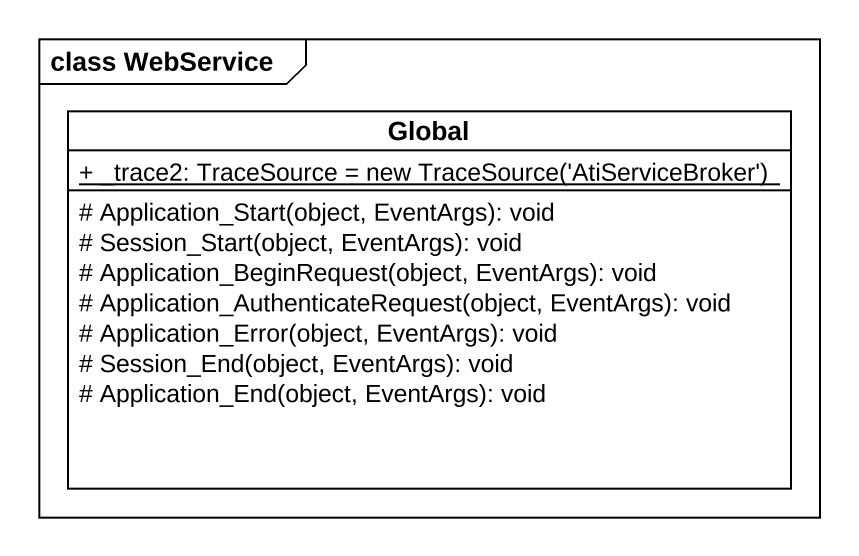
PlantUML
@startuml
mainframe class WebService
hide circle
hide empty members
skinparam classAttributeIconSize 0
class Global {
  {static} {field} + _trace2: TraceSource = new TraceSource('AtiServiceBroker')
  # Application_Start(object, EventArgs): void
  # Session_Start(object, EventArgs): void
  # Application_BeginRequest(object, EventArgs): void
  # Application_AuthenticateRequest(object, EventArgs): void
  # Application_Error(object, EventArgs): void
  # Session_End(object, EventArgs): void
  # Application_End(object, EventArgs): void
}
@enduml
